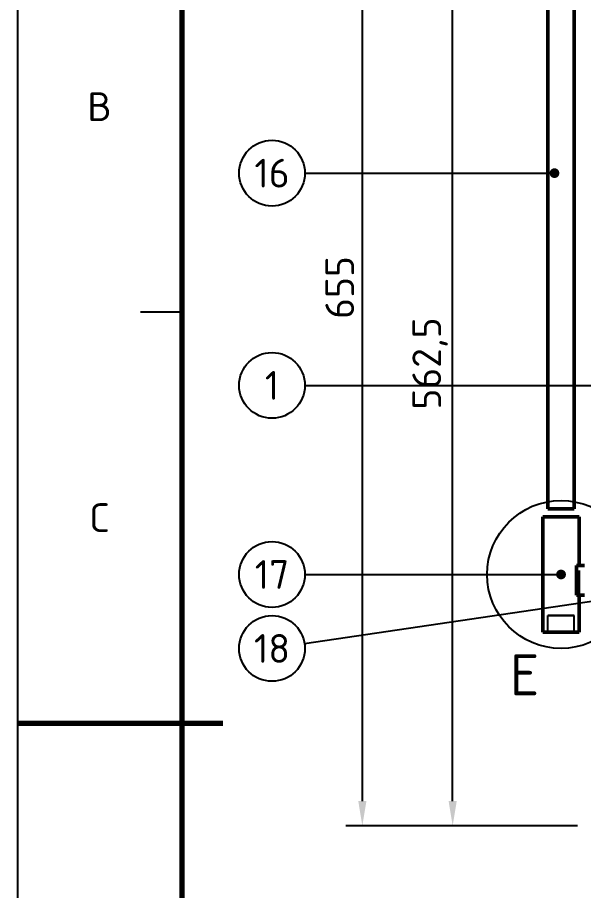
# Model space of a CAD drawing. Header units: millimetres. Extents: x 0 to 420, y 0 to 297.
# Drawn here: x 0 to 68.9, y 128.1 to 234.4 of the extents above; entities that cross this region are included whole.
import ezdxf
from ezdxf.enums import TextEntityAlignment as Align

# ---------------------------------------------------------------- set-up
doc = ezdxf.new("R2010")
doc.units = ezdxf.units.MM
doc.linetypes.add('ISO02-TRAZOS', pattern=[3.75, 3, -0.75])
for name, color, linetype, lineweight in [('01-VISIBLE', 7, 'CONTINUOUS', 50), ('02-OCULTA', 4, 'ISO02-TRAZOS', 25), ('04-COTA', 3, 'CONTINUOUS', 25), ('06-TEXTO', 7, 'CONTINUOUS', 25), ('07-RECUADRO', 7, 'CONTINUOUS', 70), ('08-FINA', 5, 'CONTINUOUS', 25)]:
    doc.layers.add(name, color=color, linetype=linetype, lineweight=lineweight)
doc.styles.add('ISO3098', font='isocpeur.ttf')
doc.dimstyles.new('FLAMA-ISO', dxfattribs={"dimtxt": 3.5, "dimasz": 3, "dimexe": 2, "dimexo": 1, "dimgap": 1, "dimtad": 1, "dimdec": 1, "dimtxsty": 'ISO3098', "dimcen": 2.5, "dimclrd": 3, "dimclre": 3, "dimclrt": 3, "dimazin": 3, "dimtfac": 1, "dimtmove": 0, "dimatfit": 3, "dimlwd": 25, "dimlwe": 25})

msp = doc.modelspace()

# ---------------------------------------------------------------- hatches: boundary and pattern name
at = {"layer": '08-FINA'}
h = msp.add_hatch(color=7, dxfattribs=at)
h.dxf.hatch_style = 1
edge = h.paths.add_edge_path()
edge.add_arc((65.4, 215.411), 0.6, 0, 360)
h = msp.add_hatch(color=7, dxfattribs=at)
h.dxf.hatch_style = 1
edge = h.paths.add_edge_path()
edge.add_arc((66.2, 166.58), 0.6, 0, 360)

# ---------------------------------------------------------------- linework, layer by layer
at = {"layer": '01-VISIBLE'}
for p, q in [((64.6, 246.642), (64.6, 174.58)), ((67.8, 246.642), (67.8, 174.58)), ((64, 159.58), (64, 173.58)), ((68.4, 167.68), (68.4, 173.58)), ((68.091, 167.68), (68.939, 167.68)), ((68.091, 164.08), (68.091, 167.68)), ((68.091, 164.08), (68.939, 164.08)), ((68.4, 159.58), (68.4, 164.08))]:
    msp.add_line(p, q, dxfattribs=at)
for points in [[(67.8, 174.58), (67.7, 174.58), (67.6, 174.58), (67.5, 174.58), (67.4, 174.58), (67.3, 174.58), (67.2, 174.58), (67.1, 174.58), (67, 174.58), (66.9, 174.58), (66.8, 174.58), (66.7, 174.58), (66.6, 174.58), (66.5, 174.58), (66.4, 174.58), (66.3, 174.58), (66.2, 174.58), (66.1, 174.58), (66, 174.58), (65.9, 174.58), (65.8, 174.58), (65.7, 174.58), (65.6, 174.58), (65.5, 174.58), (65.4, 174.58), (65.3, 174.58), (65.2, 174.58), (65.1, 174.58), (65, 174.58), (64.9, 174.58), (64.8, 174.58), (64.7, 174.58), (64.6, 174.58)], [(64, 173.58), (64.1, 173.58), (64.2, 173.58), (64.3, 173.58), (64.4, 173.58), (64.5, 173.58), (64.6, 173.58), (64.7, 173.58), (64.8, 173.58), (64.9, 173.58), (65, 173.58), (65.1, 173.58), (65.2, 173.58), (65.3, 173.58), (65.4, 173.58), (65.5, 173.58), (65.6, 173.58), (65.7, 173.58), (65.8, 173.58), (65.9, 173.58), (66, 173.58), (66.1, 173.58), (66.2, 173.58), (66.3, 173.58), (66.4, 173.58), (66.5, 173.58), (66.6, 173.58), (66.7, 173.58), (66.8, 173.58), (66.9, 173.58), (67, 173.58), (67.1, 173.58), (67.2, 173.58), (67.3, 173.58), (67.4, 173.58), (67.5, 173.58), (67.6, 173.58), (67.7, 173.58), (67.8, 173.58), (67.9, 173.58), (68, 173.58), (68.1, 173.58), (68.2, 173.58), (68.3, 173.58), (68.4, 173.58)], [(68.939, 167.68), (69.039, 167.68)], [(68.939, 164.08), (69.039, 164.08)], [(64, 159.58), (64.1, 159.58), (64.2, 159.58), (64.3, 159.58), (64.4, 159.58), (64.5, 159.58), (64.6, 159.58), (64.7, 159.58), (64.8, 159.58), (64.9, 159.58), (65, 159.58), (65.1, 159.58), (65.2, 159.58), (65.3, 159.58), (65.4, 159.58), (65.5, 159.58), (65.6, 159.58), (65.7, 159.58), (65.8, 159.58), (65.9, 159.58), (66, 159.58), (66.1, 159.58), (66.2, 159.58), (66.3, 159.58), (66.4, 159.58), (66.5, 159.58), (66.6, 159.58), (66.7, 159.58), (66.8, 159.58), (66.9, 159.58), (67, 159.58), (67.1, 159.58), (67.2, 159.58), (67.3, 159.58), (67.4, 159.58), (67.5, 159.58), (67.6, 159.58), (67.7, 159.58), (67.8, 159.58), (67.9, 159.58), (68, 159.58), (68.1, 159.58), (68.2, 159.58), (68.3, 159.58), (68.4, 159.58)]]:
    msp.add_lwpolyline(points, dxfattribs=at)
at = {"layer": '02-OCULTA'}
for p, q in [((68.091, 164.08), (68.091, 167.68)), ((68.091, 167.68), (68.939, 167.68)), ((68.4, 164.08), (68.4, 167.68)), ((68.44, 164.08), (68.44, 167.68)), ((68.091, 164.08), (68.939, 164.08)), ((64.6, 159.58), (64.6, 161.58)), ((67.8, 159.58), (67.8, 161.58))]:
    msp.add_line(p, q, dxfattribs=at)
for points in [[(64.6, 174.58), (64.7, 174.58), (64.8, 174.58), (64.9, 174.58), (65, 174.58), (65.1, 174.58), (65.2, 174.58), (65.3, 174.58), (65.4, 174.58), (65.5, 174.58), (65.6, 174.58), (65.7, 174.58), (65.8, 174.58), (65.9, 174.58), (66, 174.58), (66.1, 174.58), (66.2, 174.58), (66.3, 174.58), (66.4, 174.58), (66.5, 174.58), (66.6, 174.58), (66.7, 174.58), (66.8, 174.58), (66.9, 174.58), (67, 174.58), (67.1, 174.58), (67.2, 174.58), (67.3, 174.58), (67.4, 174.58), (67.5, 174.58), (67.6, 174.58), (67.7, 174.58), (67.8, 174.58)], [(68.4, 173.58), (68.3, 173.58), (68.2, 173.58), (68.1, 173.58), (68, 173.58), (67.9, 173.58), (67.8, 173.58), (67.7, 173.58), (67.6, 173.58), (67.5, 173.58), (67.4, 173.58), (67.3, 173.58), (67.2, 173.58), (67.1, 173.58), (67, 173.58), (66.9, 173.58), (66.8, 173.58), (66.7, 173.58), (66.6, 173.58), (66.5, 173.58), (66.4, 173.58), (66.3, 173.58), (66.2, 173.58), (66.1, 173.58), (66, 173.58), (65.9, 173.58), (65.8, 173.58), (65.7, 173.58), (65.6, 173.58), (65.5, 173.58), (65.4, 173.58), (65.3, 173.58), (65.2, 173.58), (65.1, 173.58), (65, 173.58), (64.9, 173.58), (64.8, 173.58), (64.7, 173.58), (64.6, 173.58), (64.5, 173.58), (64.4, 173.58), (64.3, 173.58), (64.2, 173.58), (64.1, 173.58), (64, 173.58)], [(68.091, 167.68), (68.15, 167.68), (68.208, 167.68), (68.266, 167.68), (68.324, 167.68), (68.382, 167.68), (68.44, 167.68)], [(68.44, 167.68), (68.382, 167.68), (68.324, 167.68), (68.266, 167.68), (68.208, 167.68), (68.15, 167.68), (68.091, 167.68)], [(69.039, 167.68), (68.939, 167.68)], [(68.091, 164.08), (68.15, 164.08), (68.208, 164.08), (68.266, 164.08), (68.324, 164.08), (68.382, 164.08), (68.44, 164.08)], [(68.44, 164.08), (68.382, 164.08), (68.324, 164.08), (68.266, 164.08), (68.208, 164.08), (68.15, 164.08), (68.091, 164.08)], [(69.039, 164.08), (68.939, 164.08)], [(67.8, 161.58), (67.7, 161.58), (67.6, 161.58), (67.5, 161.58), (67.4, 161.58), (67.3, 161.58), (67.2, 161.58), (67.1, 161.58), (67, 161.58), (66.9, 161.58), (66.8, 161.58), (66.7, 161.58), (66.6, 161.58), (66.5, 161.58), (66.4, 161.58), (66.3, 161.58), (66.2, 161.58), (66.1, 161.58), (66, 161.58), (65.9, 161.58), (65.8, 161.58), (65.7, 161.58), (65.6, 161.58), (65.5, 161.58), (65.4, 161.58), (65.3, 161.58), (65.2, 161.58), (65.1, 161.58), (65, 161.58), (64.9, 161.58), (64.8, 161.58), (64.7, 161.58), (64.6, 161.58)], [(64.6, 161.58), (64.7, 161.58), (64.8, 161.58), (64.9, 161.58), (65, 161.58), (65.1, 161.58), (65.2, 161.58), (65.3, 161.58), (65.4, 161.58), (65.5, 161.58), (65.6, 161.58), (65.7, 161.58), (65.8, 161.58), (65.9, 161.58), (66, 161.58), (66.1, 161.58), (66.2, 161.58), (66.3, 161.58), (66.4, 161.58), (66.5, 161.58), (66.6, 161.58), (66.7, 161.58), (66.8, 161.58), (66.9, 161.58), (67, 161.58), (67.1, 161.58), (67.2, 161.58), (67.3, 161.58), (67.4, 161.58), (67.5, 161.58), (67.6, 161.58), (67.7, 161.58), (67.8, 161.58)], [(68.4, 159.58), (68.3, 159.58), (68.2, 159.58), (68.1, 159.58), (68, 159.58), (67.9, 159.58), (67.8, 159.58), (67.7, 159.58), (67.6, 159.58), (67.5, 159.58), (67.4, 159.58), (67.3, 159.58), (67.2, 159.58), (67.1, 159.58), (67, 159.58), (66.9, 159.58), (66.8, 159.58), (66.7, 159.58), (66.6, 159.58), (66.5, 159.58), (66.4, 159.58), (66.3, 159.58), (66.2, 159.58), (66.1, 159.58), (66, 159.58), (65.9, 159.58), (65.8, 159.58), (65.7, 159.58), (65.6, 159.58), (65.5, 159.58), (65.4, 159.58), (65.3, 159.58), (65.2, 159.58), (65.1, 159.58), (65, 159.58), (64.9, 159.58), (64.8, 159.58), (64.7, 159.58), (64.6, 159.58), (64.5, 159.58), (64.4, 159.58), (64.3, 159.58), (64.2, 159.58), (64.1, 159.58), (64, 159.58)], [(67.8, 159.58), (67.7, 159.58), (67.6, 159.58), (67.5, 159.58), (67.4, 159.58), (67.3, 159.58), (67.2, 159.58), (67.1, 159.58), (67, 159.58), (66.9, 159.58), (66.8, 159.58), (66.7, 159.58), (66.6, 159.58), (66.5, 159.58), (66.4, 159.58), (66.3, 159.58), (66.2, 159.58), (66.1, 159.58), (66, 159.58), (65.9, 159.58), (65.8, 159.58), (65.7, 159.58), (65.6, 159.58), (65.5, 159.58), (65.4, 159.58), (65.3, 159.58), (65.2, 159.58), (65.1, 159.58), (65, 159.58), (64.9, 159.58), (64.8, 159.58), (64.7, 159.58), (64.6, 159.58)], [(64.6, 159.58), (64.7, 159.58), (64.8, 159.58), (64.9, 159.58), (65, 159.58), (65.1, 159.58), (65.2, 159.58), (65.3, 159.58), (65.4, 159.58), (65.5, 159.58), (65.6, 159.58), (65.7, 159.58), (65.8, 159.58), (65.9, 159.58), (66, 159.58), (66.1, 159.58), (66.2, 159.58), (66.3, 159.58), (66.4, 159.58), (66.5, 159.58), (66.6, 159.58), (66.7, 159.58), (66.8, 159.58), (66.9, 159.58), (67, 159.58), (67.1, 159.58), (67.2, 159.58), (67.3, 159.58), (67.4, 159.58), (67.5, 159.58), (67.6, 159.58), (67.7, 159.58), (67.8, 159.58)]]:
    msp.add_lwpolyline(points, dxfattribs=at)
at = {"layer": '07-RECUADRO'}
msp.add_line((0, 148.5), (25, 148.5), dxfattribs=at)
msp.add_lwpolyline([(20, 10), (410, 10), (410, 287), (20, 287)], close=True, dxfattribs=at)
at = {"layer": '08-FINA'}
for p, q in [((35, 215.411), (65.4, 215.411)), ((20, 198.5), (15, 198.5)), ((35, 189.589), (77.367, 189.589)), ((34.957, 158.167), (86.946, 165.88)), ((35, 166.58), (66.2, 166.58))]:
    msp.add_line(p, q, dxfattribs=at)
msp.add_lwpolyline([(0, 0), (420, 0), (420, 297), (0, 297)], close=True, dxfattribs=at)
for centre, radius in [((31, 215.411), 4), ((31, 189.589), 4), ((66.2, 166.58), 9), ((31, 166.58), 4), ((31, 157.58), 4)]:
    msp.add_circle(centre, radius, dxfattribs=at)

# ---------------------------------------------------------------- texts
at = {"layer": '06-TEXTO', "style": 'ISO3098'}
for s, height, p in [('B', 3.5, (10, 223.5)), ('16', 3.5, (31, 215.411)), ('1', 3.5, (31, 189.589)), ('C', 3.5, (10, 173.5)), ('17', 3.5, (31, 166.58)), ('18', 3.5, (31, 157.58)), ('E', 5, (61.754, 154.364))]:
    msp.add_text(s, height=height, dxfattribs=at).set_placement(p, align=Align.MIDDLE_CENTER)

# ---------------------------------------------------------------- dimensions: what is measured, and where the dimension line sits
at = {"layer": '04-COTA'}
for base, p1, p2 in [((42, 136), (64, 136), (64, 267)), ((53, 136), (69.2, 136), (84.35, 248.5))]:
    msp.add_linear_dim(base=base, p1=p1, p2=p2, angle=90, dimstyle='FLAMA-ISO', override={"dimlfac": 5}, dxfattribs=at).render()

doc.saveas('drawing.dxf')
